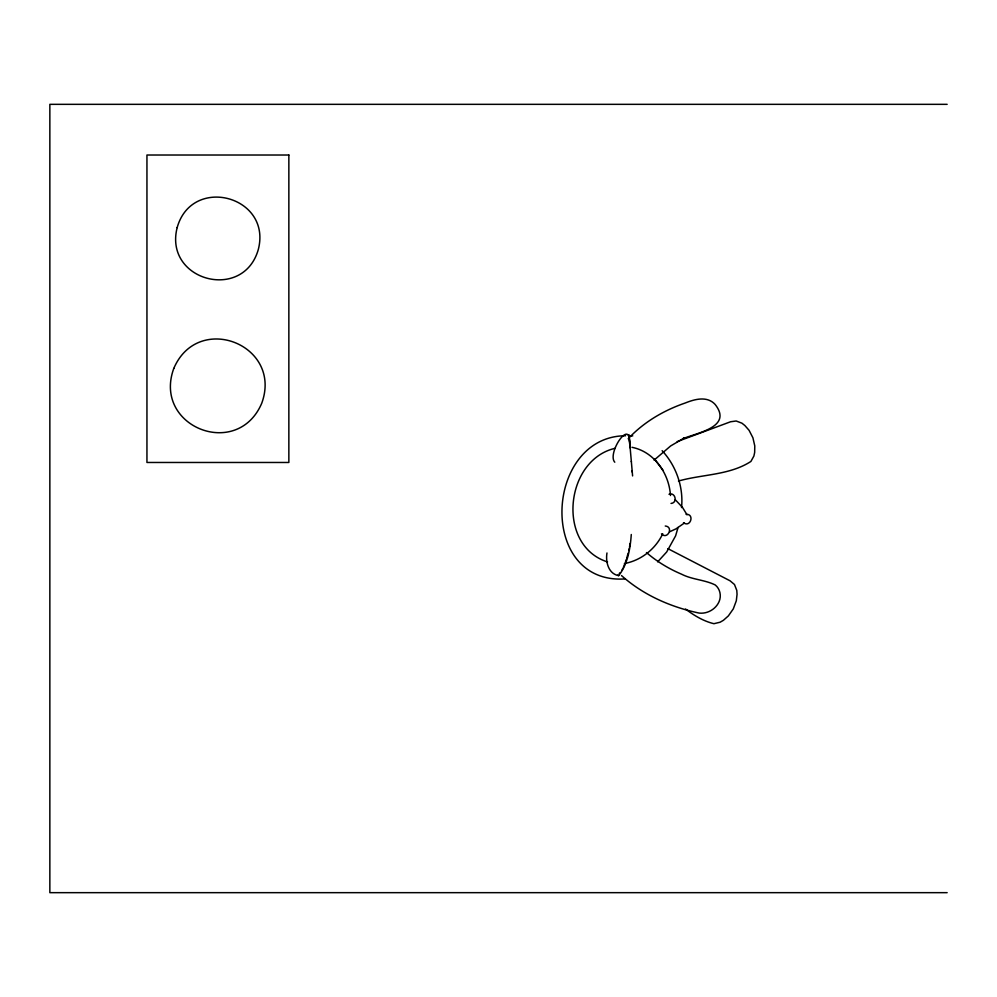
<?xml version="1.0" encoding="UTF-8"?>
<svg xmlns="http://www.w3.org/2000/svg" width="997" height="997" viewBox="0 0 997 997"><rect width="100%" height="100%" fill="white"/><g stroke="black" fill="none" stroke-linecap="round" stroke-linejoin="round"><path stroke-width="1.5" d="M681.549 507.573C683.618 486.96 676.128 465.861 662.133 450.669M606.974 552.974C605.441 561.822 608.444 573.911 618.651 575.63C627.636 564.464 630.303 548.599 631.275 534.504M629.531 546.879L630.154 543.377M628.746 550.581L629.331 548.051M626.714 558.22L628.16 553.111M678.06 527.463L675.617 535.825L666.669 552.002L657.659 561.859M625.518 561.822L626.315 559.417M623.449 567.206L625.107 563.031M621.841 570.471L622.913 568.29M614.987 448.338C564.626 460.128 556.338 545.745 607.547 561.934M662.743 533.769C655.552 549.011 641.046 560.526 624.396 563.542M628.197 438.755C643.701 422.142 663.828 410.353 685.213 403.012C694.685 399.186 707.147 395.709 715.136 404.433C733.181 427.339 696.454 432.823 682.559 438.854L684.366 437.907L670.657 445.946L654.107 460.14M684.266 523.113L676.066 528.809L669.623 531.8M619.212 573.449L620.396 572.602M677.187 441.609L730.589 421.756L736.16 420.996L741.918 423.177L744.884 425.545L749.083 430.33L752.922 437.795L754.779 445.933L754.667 452.389L753.894 456.04L750.903 461.449C729.505 475.32 702.299 474.236 678.459 481.04M668.999 494.275C675.43 491.758 677.923 502.987 671.031 503.435M629.618 442.057C629.768 418.765 606.886 453.722 614.788 462.209M947.15 104.336L49.85 104.336L49.85 892.664L947.15 892.664M625.593 435.751C544.462 436.175 537.346 584.516 624.832 578.945M628.459 435.789L632.759 435.863M686.123 514.315C694.909 513.816 690.398 528.111 683.493 522.652M665.261 526.005C674.022 526.765 667.504 540.262 661.46 533.869M631.986 447.304C654.356 451.766 669.137 473.6 670.47 495.521M667.89 548.649L730.053 580.802L734.477 584.504L736.783 590.386L737.057 594.299L736.309 600.78L733.306 608.868L728.371 615.897L723.423 620.296L720.083 622.228L713.927 623.698C703.508 621.218 693.987 615.436 685.525 609.03M617.729 575.082L618.651 575.63M646.48 552.562C656.923 561.623 668.887 568.838 681.612 574.21C692.23 579.668 704.779 579.768 715.26 584.977C720.121 588.878 721.541 595.882 719.136 601.503C715.883 609.167 707.421 614.027 699.146 613.08C670.732 607.086 643.302 595.059 621.505 575.581M675.268 499.709L682.471 507.361L687.008 514.776M663.017 470.26L654.68 459.293M629.356 439.054L629.132 436.848L629.207 437.795M629.481 440.387L629.979 446.083M629.88 444.861L631.375 461.785M629.655 443.167L630.067 447.815M631.325 461.312L632.272 472.142M629.232 438.169L629.68 443.466M632.135 470.634L632.597 475.93M629.394 440.051L628.933 434.605M177.167 227.59C163.595 280.768 243.517 302.178 258.348 249.337C271.919 196.16 191.997 174.749 177.167 227.59M173.777 368.454C152.516 426.753 237.361 460.315 261.737 403.249C282.998 344.95 198.154 311.388 173.777 368.454M288.856 155.021L146.945 155.021L146.945 462.471L288.856 462.471L288.856 155.021"/></g></svg>
